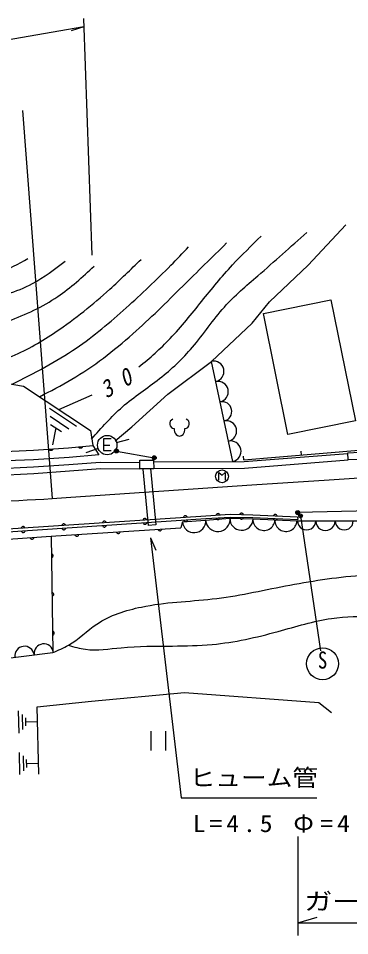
# Model space of a CAD drawing. Units: millimetres, scale not verified. Extents: x 40000 to 680000, y 20000 to 380000.
# Drawn here: x 502416 to 527982, y 237915 to 308622 of the extents above; entities that cross this region are included whole.
import ezdxf
from ezdxf.enums import TextEntityAlignment as Align

# ---------------------------------------------------------------- set-up
doc = ezdxf.new("R2010")
doc.units = ezdxf.units.MM
doc.header["$LTSCALE"] = 1000
doc.layers.add('M-BGD', color=7, linetype='Continuous', lineweight=25)
doc.styles.add('ＭＳ ゴシック', font='')
doc.styles.get('ＭＳ ゴシック').set_extended_font_data('MS Gothic')

msp = doc.modelspace()

# ---------------------------------------------------------------- linework, layer by layer
at = {"layer": 'M-BGD'}
for p, q in [((507451, 308622), (508092, 290373)), ((507474, 307972), (484395, 303996)), ((507474, 307972), (506481, 307668)), ((518965, 274463), (517314, 282180)), ((505542, 278478), (508118, 279610)), ((504825, 278572), (506912, 277196)), ((504863, 277949), (506324, 276985)), ((504901, 277325), (505736, 276774)), ((505319, 277050), (505054, 275757)), ((509999, 275928), (510963, 276193)), ((500570, 275192), (503596, 275340)), ((503596, 275340), (506281, 275512)), ((504802, 275399), (505077, 275417)), ((505072, 275399), (504809, 275382)), ((504816, 275364), (505068, 275380)), ((505051, 275361), (504835, 275347)), ((504854, 275331), (505034, 275342)), ((505005, 275322), (504885, 275314)), ((506281, 275512), (508162, 275702)), ((507086, 275575), (507360, 275603)), ((507356, 275585), (507094, 275558)), ((507101, 275541), (507352, 275566)), ((507336, 275546), (507121, 275525)), ((507141, 275509), (507320, 275527)), ((507292, 275506), (507173, 275494)), ((508573, 275469), (507635, 275123)), ((508976, 275729), (509486, 275729)), ((509984, 275272), (512902, 274749)), ((519820, 274580), (528702, 275326)), ((524261, 274953), (524236, 275252)), ((503600, 274594), (500551, 274472)), ((506333, 274763), (503600, 274594)), ((508632, 274975), (506333, 274763)), ((519820, 274580), (519795, 274879)), ((512028, 273864), (512442, 269534)), ((512625, 273921), (513039, 269591)), ((538333, 270859), (523973, 270527)), ((516878, 270261), (501223, 269213)), ((523967, 270168), (523973, 269988)), ((524191, 270275), (525732, 259862)), ((501229, 269013), (516890, 270061)), ((513039, 269591), (512442, 269534)), ((515087, 269820), (514949, 269357)), ((515087, 269820), (516864, 269936)), ((516864, 269936), (518737, 270089)), ((518737, 270089), (520517, 270035)), ((520517, 270035), (523963, 269888)), ((523963, 269888), (536793, 269886)), ((504949, 268700), (505091, 259740)), ((512619, 268585), (513014, 267625)), ((454603, 253551), (505091, 259740)), ((502470, 253533), (502430, 255232)), ((502708, 254967), (502735, 253811)), ((503001, 254089), (502987, 254701)), ((502994, 254395), (503878, 254416)), ((512647, 253680), (512647, 252180)), ((513787, 252180), (513787, 253680)), ((502541, 250330), (502502, 252030)), ((502780, 251764), (502807, 250608)), ((503073, 250887), (503058, 251498)), ((503065, 251192), (503949, 251213)), ((523973, 245549), (523973, 237915)), ((523973, 238915), (525473, 239335)), ((523973, 238915), (538333, 238915))]:
    msp.add_line(p, q, dxfattribs=at)
for points in [[(502737, 301519), (505021, 271608), (506469, 271718), (520434, 272668), (526406, 273055), (538306, 273839)], [(509888, 276064), (511174, 277147), (513949, 279651), (517314, 282180), (520447, 285134), (521801, 286758), (524780, 289601), (527690, 292715)], [(485514, 275175), (485679, 276688), (488031, 277649), (492039, 279188), (496533, 280735), (499688, 280797), (502805, 280264), (507976, 276855), (508162, 275702), (508632, 274975)], [(514346, 277718), (514226, 277658), (514136, 277568), (514106, 277448), (514106, 277328), (514136, 277208), (514226, 277088), (514316, 277028), (514436, 276998), (514436, 276908), (514466, 276758), (514526, 276638), (514586, 276548), (514706, 276458), (514856, 276428), (515006, 276458), (515126, 276548), (515186, 276638), (515246, 276758), (515276, 276908), (515276, 276998), (515396, 277028), (515486, 277088), (515576, 277208), (515606, 277328), (515606, 277448), (515576, 277568), (515486, 277658), (515366, 277718)], [(509576, 276209), (508976, 276209), (508976, 275309), (509576, 275309)], [(512881, 274436), (519847, 274462), (527844, 275081)], [(495520, 273789), (500508, 273895), (503590, 274042), (506323, 274229), (508735, 274422), (511788, 274386)], [(512883, 273936), (519867, 273962), (527869, 274581)], [(495531, 273289), (500532, 273395), (503624, 273543), (506363, 273731), (508752, 273922), (511794, 273886)], [(517893, 273021), (517893, 273621), (518133, 273401), (518373, 273621), (518373, 273021)], [(515462, 270166), (515448, 270201), (515428, 270230), (515396, 270258), (515365, 270274), (515328, 270284), (515280, 270280), (515245, 270266), (515216, 270246), (515188, 270214), (515172, 270183), (515163, 270146)], [(523967, 270168), (520518, 270336), (518755, 270370), (516878, 270261)], [(516890, 270061), (518751, 270170), (520509, 270136), (523973, 269988)], [(517966, 270324), (517952, 270359), (517932, 270388), (517901, 270417), (517870, 270433), (517833, 270443), (517785, 270440), (517750, 270426), (517721, 270406), (517693, 270374), (517677, 270343), (517667, 270307)], [(517671, 270107), (517685, 270072), (517704, 270043), (517736, 270015), (517767, 269998), (517804, 269989), (517852, 269991), (517887, 270005), (517916, 270025), (517944, 270057), (517960, 270088), (517970, 270124)], [(519480, 270156), (519491, 270120), (519509, 270089), (519538, 270059), (519568, 270040), (519603, 270028), (519651, 270027), (519688, 270038), (519718, 270055), (519749, 270085), (519767, 270114), (519780, 270150)], [(519787, 270350), (519775, 270386), (519758, 270417), (519728, 270447), (519699, 270466), (519663, 270478), (519615, 270479), (519579, 270468), (519548, 270451), (519518, 270421), (519499, 270392), (519487, 270356)], [(522393, 270245), (522382, 270281), (522366, 270312), (522337, 270343), (522308, 270363), (522273, 270377), (522225, 270379), (522188, 270369), (522158, 270352), (522126, 270324), (522107, 270295), (522093, 270259)], [(502938, 269327), (502924, 269363), (502904, 269391), (502872, 269419), (502840, 269435), (502804, 269445), (502756, 269442), (502721, 269427), (502692, 269407), (502664, 269375), (502648, 269344), (502639, 269307)], [(506069, 269537), (506055, 269572), (506035, 269601), (506003, 269629), (505972, 269645), (505935, 269654), (505887, 269651), (505852, 269637), (505823, 269617), (505795, 269585), (505779, 269554), (505770, 269517)], [(509200, 269747), (509186, 269782), (509166, 269811), (509134, 269839), (509103, 269855), (509066, 269864), (509018, 269861), (508983, 269847), (508954, 269827), (508926, 269795), (508910, 269764), (508901, 269727)], [(508910, 269527), (508924, 269492), (508944, 269463), (508976, 269435), (509007, 269419), (509044, 269410), (509092, 269413), (509127, 269427), (509155, 269447), (509183, 269479), (509199, 269510), (509209, 269547)], [(512331, 269957), (512317, 269992), (512297, 270020), (512265, 270048), (512234, 270064), (512197, 270074), (512149, 270071), (512114, 270056), (512085, 270036), (512057, 270004), (512041, 269973), (512032, 269937)], [(512042, 269737), (512056, 269702), (512076, 269673), (512108, 269645), (512139, 269629), (512176, 269620), (512224, 269623), (512259, 269637), (512288, 269657), (512316, 269689), (512331, 269720), (512341, 269757)], [(515174, 269947), (515188, 269911), (515208, 269883), (515240, 269855), (515271, 269839), (515308, 269829), (515356, 269832), (515391, 269847), (515420, 269867), (515448, 269899), (515464, 269930), (515473, 269967)], [(522091, 270068), (522102, 270032), (522118, 270001), (522147, 269970), (522176, 269951), (522212, 269937), (522260, 269935), (522296, 269945), (522327, 269962), (522358, 269991), (522377, 270020), (522391, 270055)], [(501635, 268480), (505320, 268724), (514949, 269357)], [(502645, 269108), (502660, 269072), (502680, 269044), (502711, 269016), (502743, 269000), (502779, 268990), (502827, 268993), (502862, 269008), (502891, 269028), (502919, 269060), (502935, 269091), (502945, 269128)], [(505777, 269317), (505792, 269282), (505812, 269253), (505844, 269226), (505875, 269210), (505912, 269200), (505959, 269203), (505995, 269218), (506023, 269238), (506051, 269269), (506067, 269301), (506077, 269337)], [(506775, 268820), (506789, 268785), (506809, 268756), (506841, 268728), (506872, 268712), (506909, 268702), (506957, 268706), (506992, 268720), (507021, 268740), (507049, 268772), (507065, 268803), (507074, 268840)], [(509985, 269031), (509999, 268996), (510019, 268967), (510051, 268939), (510082, 268923), (510119, 268913), (510167, 268917), (510202, 268931), (510231, 268951), (510259, 268983), (510275, 269014), (510284, 269051)], [(513195, 269242), (513209, 269207), (513229, 269178), (513261, 269150), (513292, 269134), (513329, 269124), (513376, 269128), (513412, 269142), (513440, 269162), (513468, 269194), (513484, 269225), (513494, 269262)], [(503328, 268592), (503342, 268557), (503362, 268528), (503394, 268500), (503425, 268484), (503462, 268475), (503510, 268478), (503545, 268492), (503574, 268512), (503601, 268544), (503617, 268575), (503627, 268612)], [(512619, 268585), (514970, 248538), (525437, 248538)], [(504975, 267056), (505011, 267069), (505041, 267087), (505070, 267118), (505088, 267148), (505099, 267184), (505098, 267232), (505086, 267268), (505067, 267298), (505037, 267327), (505006, 267345), (504970, 267356)], [(505022, 264070), (505058, 264082), (505088, 264101), (505117, 264131), (505135, 264162), (505146, 264198), (505145, 264246), (505133, 264282), (505114, 264311), (505084, 264341), (505054, 264358), (505017, 264370)], [(505069, 261083), (505105, 261096), (505135, 261114), (505164, 261145), (505182, 261175), (505193, 261211), (505193, 261259), (505180, 261295), (505162, 261325), (505131, 261354), (505101, 261372), (505065, 261383)], [(503988, 250367), (503878, 255550), (508068, 255991), (515235, 256652), (525600, 255881), (526592, 255109)]]:
    msp.add_lwpolyline(points, dxfattribs=at)
for points in [[(523223, 276537), (521327, 285879), (526534, 286935), (528429, 277594)], [(505088, 275436), (505078, 275399), (505062, 275368), (505034, 275336), (505006, 275316), (504970, 275302), (504923, 275299), (504886, 275308), (504855, 275325), (504823, 275353), (504803, 275381), (504789, 275417)], [(507371, 275622), (507362, 275585), (507347, 275554), (507321, 275521), (507293, 275500), (507258, 275484), (507210, 275479), (507173, 275488), (507141, 275503), (507109, 275529), (507088, 275557), (507072, 275592)], [(528761, 274625), (527869, 274581), (527842, 275137), (528734, 275181)], [(512860, 273899), (511794, 273886), (511786, 274554), (512852, 274567)]]:
    msp.add_lwpolyline(points, close=True, dxfattribs=at)
for centre, radius in [((509276, 275729), 750), ((509984, 275272), 150), ((509984, 275272), 132), ((509984, 275272), 114), ((509984, 275272), 96), ((509984, 275272), 78), ((509984, 275272), 60), ((509984, 275272), 42), ((509984, 275272), 24), ((509984, 275272), 6), ((512902, 274749), 150), ((512902, 274749), 132), ((512902, 274749), 114), ((512902, 274749), 96), ((512902, 274749), 78), ((512902, 274749), 60), ((512902, 274749), 42), ((512902, 274749), 24), ((512902, 274749), 6), ((518133, 273321), 500), ((523973, 270527), 150), ((523973, 270527), 132), ((523973, 270527), 114), ((523973, 270527), 96), ((523973, 270527), 78), ((523973, 270527), 60), ((523973, 270527), 42), ((523973, 270527), 24), ((523973, 270527), 6), ((524191, 270275), 150), ((524191, 270275), 90), ((524191, 270275), 30), ((525892, 258874), 1231)]:
    msp.add_circle(centre, radius, dxfattribs=at)
for centre, radius, start, end in [((517479, 281405), 800, 282.08042, 102.08042), ((517814, 279841), 800, 282.08042, 102.08042), ((518139, 278325), 750, 282.08042, 102.08042), ((518463, 276810), 800, 282.08042, 102.08042), ((518798, 275245), 800, 282.08042, 102.08042), ((494014, 451261), 179990, 270.21872, 273.50606), ((515985, 269878), 900, 183.73956, 3.73956), ((517810, 270013), 950, 184.68503, 4.68503), ((519636, 270062), 900, 178.24433, 358.24433), ((521366, 269999), 850, 177.56142, 357.56142), ((523065, 269926), 850, 177.56142, 357.56142), ((524663, 269888), 700, 179.99175, 359.99175), ((526113, 269888), 750, 179.99175, 359.99175), ((527563, 269888), 700, 179.99175, 359.99175), ((502892, 259470), 750, 6.9889, 186.9889), ((504380, 259653), 750, 6.9889, 186.9889)]:
    msp.add_arc(centre, radius, start, end, dxfattribs=at)
for points, knots in [([(508072, 276190), (508828, 277059), (509586, 277927), (510448, 278675), (511352, 279460), (512371, 280114), (513319, 280857), (514237, 281577), (515090, 282381), (515845, 283268), (516707, 284269), (517435, 285388), (518314, 286369), (519098, 287243), (520004, 288008), (520898, 288780), (522175, 289884), (523428, 291004), (524681, 292125)], [0, 0, 0, 0, 1, 1, 1, 2, 2, 2, 3, 3, 3, 4, 4, 4, 5, 5, 5, 6, 6, 6, 6]), ([(511714, 281772), (512576, 282428), (513384, 283160), (514131, 283943), (514998, 284854), (515783, 285835), (516571, 286814), (517338, 287766), (518109, 288717), (518939, 289613), (519652, 290381), (520408, 291109), (521164, 291837)], [0, 0, 0, 0, 1, 1, 1, 2, 2, 2, 3, 3, 3, 4, 4, 4, 4]), ([(501931, 280418), (503631, 281276), (505324, 282145), (506889, 283211), (508246, 284136), (509506, 285210), (510735, 286311), (511917, 287370), (513071, 288454), (514180, 289584), (514645, 290057), (515101, 290538), (515558, 291019)], [0, 0, 0, 0, 1, 1, 1, 2, 2, 2, 3, 3, 3, 4, 4, 4, 4]), ([(504038, 279458), (504887, 279882), (505730, 280316), (506544, 280800), (508225, 281797), (509784, 283004), (511252, 284302), (512583, 285479), (513838, 286730), (515099, 287976), (516225, 289089), (517356, 290198), (518486, 291306)], [0, 0, 0, 0, 1, 1, 1, 2, 2, 2, 3, 3, 3, 4, 4, 4, 4]), ([(479042, 289584), (480111, 288763), (481181, 287942), (482200, 287058), (483268, 286132), (484280, 285138), (485415, 284302), (486943, 283176), (488692, 282335), (490525, 281776), (491667, 281430), (492842, 281203), (494028, 281144), (495256, 281095), (496482, 281230), (497702, 281431), (499160, 281683), (500598, 282021), (501951, 282579), (503143, 283085), (504264, 283747), (505338, 284474), (506798, 285461), (508170, 286566), (509472, 287747), (510295, 288492), (511089, 289268), (511884, 290043)], [0, 0, 0, 0, 1, 1, 1, 2, 2, 2, 3, 3, 3, 4, 4, 4, 5, 5, 5, 6, 6, 6, 7, 7, 7, 8, 8, 8, 9, 9, 9, 9]), ([(486564, 289699), (487965, 289173), (489367, 288647), (490812, 288378), (492530, 288060), (494309, 288105), (496095, 288206), (497746, 288300), (499404, 288441), (500917, 289010), (501689, 289300), (502423, 289700), (503157, 290101)], [0, 0, 0, 0, 1, 1, 1, 2, 2, 2, 3, 3, 3, 4, 4, 4, 4]), ([(499477, 286913), (500896, 287144), (502274, 287516), (503509, 288177), (504395, 288652), (505208, 289276), (506021, 289900)], [0, 0, 0, 0, 1, 1, 1, 2, 2, 2, 2]), ([(481856, 289412), (482614, 288667), (483372, 287923), (484210, 287287), (485614, 286222), (487242, 285461), (488918, 284819), (490484, 284218), (492093, 283719), (493741, 283613), (495083, 283540), (496439, 283718), (497760, 284015), (499099, 284330), (500387, 284774), (501664, 285278), (502982, 285799), (504288, 286384), (505453, 287173), (506462, 287856), (507364, 288691), (508266, 289527)], [0, 0, 0, 0, 1, 1, 1, 2, 2, 2, 3, 3, 3, 4, 4, 4, 5, 5, 5, 6, 6, 6, 7, 7, 7, 7]), ([(505091, 259740), (505497, 259910), (505903, 260081), (506280, 260300), (507063, 260757), (507717, 261425), (508474, 261930), (509496, 262614), (510705, 263001), (511922, 263247), (513719, 263634), (515561, 263656), (517377, 263874), (519283, 264076), (521143, 264503), (523019, 264877), (524930, 265227), (526848, 265542), (528787, 265692), (529705, 265764), (530627, 265795), (531546, 265755), (533149, 265692), (534742, 265432), (536310, 265065), (538282, 264603), (540213, 263993), (542203, 263686), (543112, 263524), (544033, 263420), (544962, 263435), (546035, 263453), (547120, 263631), (548159, 263435), (548490, 263373), (548816, 263272), (549141, 263172)], [0, 0, 0, 0, 1, 1, 1, 2, 2, 2, 3, 3, 3, 4, 4, 4, 5, 5, 5, 6, 6, 6, 7, 7, 7, 8, 8, 8, 9, 9, 9, 10, 10, 10, 11, 11, 11, 12, 12, 12, 12]), ([(506280, 260300), (506717, 260174), (507154, 260047), (507597, 259987), (508501, 259865), (509431, 260023), (510355, 260112), (511678, 260241), (512988, 260230), (514305, 260238), (515331, 260257), (516359, 260265), (517377, 260363), (519092, 260518), (520783, 260902), (522455, 261366), (523830, 261743), (525192, 262170), (526593, 262369), (527686, 262528), (528805, 262537), (529916, 262495), (530987, 262458), (532052, 262371), (533113, 262244), (533909, 262148), (534701, 262038), (535495, 261930), (536662, 261764), (537832, 261597), (539006, 261554), (540484, 261486), (541964, 261592), (543457, 261617), (544724, 261638), (546000, 261601), (547219, 261303), (547706, 261185), (548183, 261025), (548661, 260865)], [0, 0, 0, 0, 1, 1, 1, 2, 2, 2, 3, 3, 3, 4, 4, 4, 5, 5, 5, 6, 6, 6, 7, 7, 7, 8, 8, 8, 9, 9, 9, 10, 10, 10, 11, 11, 11, 12, 12, 12, 13, 13, 13, 13])]:
    msp.add_open_spline(points, degree=3, knots=knots, dxfattribs=at)

# ---------------------------------------------------------------- texts
at = {"layer": 'M-BGD', "style": 'ＭＳ ゴシック'}
for s, width, p in [('S', 0.8, (525532, 258104)), ('ヒューム管', 1.1, (515637, 249038)), ('ガードパイプ', 1.2, (524478, 239502))]:
    msp.add_text(s, height=1320, dxfattribs=dict(at, width=width)).set_placement(p, align=Align.BOTTOM_LEFT)
at = {"layer": 'M-BGD', "insert": (509214, 279272), "char_height": 1320, "attachment_point": 7, "rotation": 30.7, "style": 'ＭＳ ゴシック'}
msp.add_mtext('\\T2.07;\\W0.9;\\Q15;30', dxfattribs=at)
at = {"layer": 'M-BGD', "insert": (515870, 245855), "char_height": 1320, "attachment_point": 7, "style": 'ＭＳ ゴシック'}
msp.add_mtext('\\T1.31;\\W1.1;L=4.5\\~Φ=4.5', dxfattribs=at)

doc.saveas('drawing.dxf')
